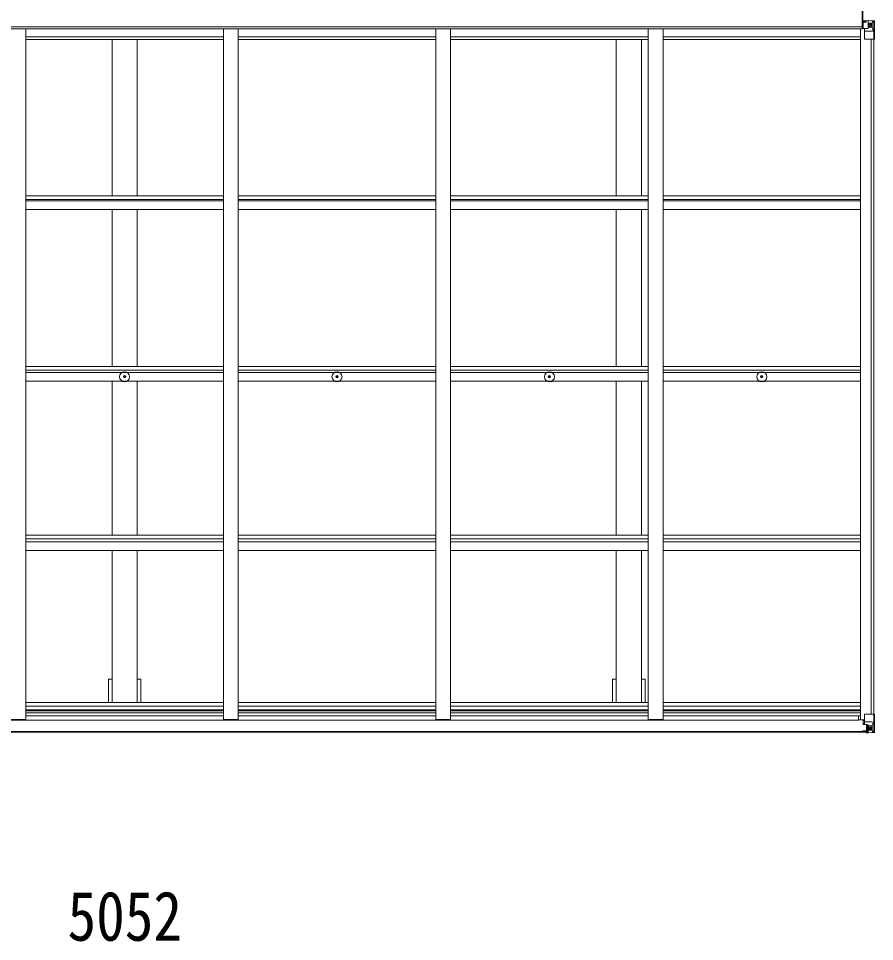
# Model space of a CAD drawing. Units: millimetres at full size, sheet at 1:35; details may follow other scales. Extents: x -9783 to 9892, y -6828 to 6752.
# Drawn here: x 3122 to 6008, y 456 to 3568 of the extents above; entities that cross this region are included whole.
import ezdxf
from ezdxf.enums import TextEntityAlignment as Align

# ---------------------------------------------------------------- set-up
doc = ezdxf.new("R2010")
doc.units = ezdxf.units.MM
doc.header["$LTSCALE"] = 35
for name, color, linetype, lineweight in [('0-1_本体', 4, 'Continuous', 9), ('0-2_部品', 7, 'Continuous', 9), ('0-3_ELV2', 3, 'Continuous', 9), ('0-A_寸法', 6, 'Continuous', 9)]:
    doc.layers.add(name, color=color, linetype=linetype, lineweight=lineweight)
doc.styles.add('ＭＳ ゴシック', font='')
doc.styles.get('ＭＳ ゴシック').set_extended_font_data('MS Gothic')

msp = doc.modelspace()

# ---------------------------------------------------------------- linework, layer by layer
at = {"layer": '0-1_本体'}
for p, q in [((5968.76, 3559.98), (5979.26, 3559.98)), ((5966.26, 3539.57), (993.26, 3539.84)), ((5966.26, 3532.88), (993.26, 3532.88)), ((3146.76, 3532.88), (3146.76, 1204.42)), ((3812.76, 3532.88), (3812.76, 1204.42)), ((3862.76, 3532.88), (3862.76, 1204.42)), ((4528.76, 3532.88), (4528.76, 1204.42)), ((4578.76, 3532.88), (4578.76, 1204.42)), ((5244.76, 3532.88), (5244.76, 1204.42)), ((5294.76, 3532.88), (5294.76, 1204.42)), ((5960.76, 3532.88), (5960.76, 1204)), ((5966.26, 3532.88), (5966.26, 3536.51)), ((5966.26, 3534.54), (5969.8, 3534.54)), ((3146.76, 3506.44), (3812.76, 3506.44)), ((3146.76, 3497.31), (3812.76, 3497.31)), ((3437.26, 3497.31), (3437.26, 2970.43)), ((3522.26, 3497.31), (3522.26, 2970.43)), ((3862.76, 3506.44), (4528.76, 3506.44)), ((3862.76, 3497.31), (4528.76, 3497.31)), ((4578.76, 3506.44), (5244.76, 3506.44)), ((4578.76, 3497.31), (5244.76, 3497.31)), ((5137.26, 3497.31), (5137.26, 2970.43)), ((5222.26, 3497.31), (5222.26, 2970.43)), ((5294.76, 3506.44), (5960.76, 3506.44)), ((5294.76, 3497.31), (5960.76, 3497.31)), ((5996.06, 3498.18), (5996.06, 1223.08)), ((5996.76, 3498.18), (5996.76, 1223.08)), ((6005.76, 3498.18), (6005.76, 1223.08)), ((3146.76, 2970.43), (3812.76, 2970.43)), ((3146.76, 2957.41), (3812.76, 2957.41)), ((3862.76, 2970.43), (4528.76, 2970.43)), ((3862.76, 2957.41), (4528.76, 2957.41)), ((4578.76, 2970.43), (5244.76, 2970.43)), ((4578.76, 2957.41), (5244.76, 2957.41)), ((5294.76, 2970.43), (5960.76, 2970.43)), ((5294.76, 2957.41), (5960.76, 2957.41)), ((3146.76, 2953.63), (3812.76, 2953.63)), ((3862.76, 2953.63), (4528.76, 2953.63)), ((4578.76, 2953.63), (5244.76, 2953.63)), ((5294.76, 2953.63), (5960.76, 2953.63)), ((3146.76, 2923.83), (3812.76, 2923.83)), ((3437.26, 2923.83), (3437.26, 2394.96)), ((3522.26, 2923.83), (3522.26, 2394.96)), ((3862.76, 2923.83), (4528.76, 2923.83)), ((4578.76, 2923.83), (5244.76, 2923.83)), ((5137.26, 2923.83), (5137.26, 2394.96)), ((5222.26, 2923.83), (5222.26, 2394.96)), ((5294.76, 2923.83), (5960.76, 2923.83)), ((3146.76, 2394.96), (3812.76, 2394.96)), ((3146.76, 2381.99), (3812.76, 2381.99)), ((3146.76, 2374.86), (3812.76, 2374.86)), ((3862.76, 2394.96), (4528.76, 2394.96)), ((3862.76, 2381.99), (4528.76, 2381.99)), ((3862.76, 2374.86), (4528.76, 2374.86)), ((4578.76, 2394.96), (5244.76, 2394.96)), ((4578.76, 2381.99), (5244.76, 2381.99)), ((4578.76, 2374.86), (5244.76, 2374.86)), ((5294.76, 2394.96), (5960.76, 2394.96)), ((5294.76, 2381.99), (5960.76, 2381.99)), ((5294.76, 2374.86), (5960.76, 2374.86)), ((3146.76, 2345.42), (3812.76, 2345.42)), ((3437.26, 2345.42), (3437.26, 1826.54)), ((3522.26, 2345.42), (3522.26, 1826.54)), ((3862.76, 2345.42), (4528.76, 2345.42)), ((4578.76, 2345.42), (5244.76, 2345.42)), ((5137.26, 2345.42), (5137.26, 1826.54)), ((5222.26, 2345.42), (5222.26, 1826.54)), ((5294.76, 2345.42), (5960.76, 2345.42)), ((3146.76, 1826.54), (3812.76, 1826.54)), ((3146.76, 1813.68), (3812.76, 1813.68)), ((3862.76, 1826.54), (4528.76, 1826.54)), ((3862.76, 1813.68), (4528.76, 1813.68)), ((4578.76, 1826.54), (5244.76, 1826.54)), ((4578.76, 1813.68), (5244.76, 1813.68)), ((5294.76, 1826.54), (5960.76, 1826.54)), ((5294.76, 1813.68), (5960.76, 1813.68)), ((3146.76, 1803.57), (3812.76, 1803.57)), ((3146.76, 1774.6), (3812.76, 1774.6)), ((3437.26, 1774.6), (3437.26, 1261.82)), ((3522.26, 1774.6), (3522.26, 1261.82)), ((3862.76, 1803.57), (4528.76, 1803.57)), ((3862.76, 1774.6), (4528.76, 1774.6)), ((4578.76, 1803.57), (5244.76, 1803.57)), ((4578.76, 1774.6), (5244.76, 1774.6)), ((5137.26, 1774.6), (5137.26, 1261.82)), ((5222.26, 1774.6), (5222.26, 1261.82)), ((5294.76, 1803.57), (5960.76, 1803.57)), ((5294.76, 1774.6), (5960.76, 1774.6)), ((3534.76, 1340.81), (3522.26, 1340.81)), ((3534.76, 1340.81), (3534.76, 1261.82)), ((5234.76, 1340.81), (5222.26, 1340.81)), ((5234.76, 1340.81), (5234.76, 1261.82)), ((3146.76, 1261.82), (3812.76, 1261.82)), ((3146.76, 1248.99), (3812.76, 1248.99)), ((3862.76, 1261.82), (4528.76, 1261.82)), ((3862.76, 1248.99), (4528.76, 1248.99)), ((4578.76, 1261.82), (5244.76, 1261.82)), ((4578.76, 1248.99), (5244.76, 1248.99)), ((5294.76, 1261.82), (5960.76, 1261.82)), ((5294.76, 1248.99), (5960.76, 1248.99)), ((3146.76, 1237.65), (3812.76, 1237.65)), ((3146.76, 1233.86), (3812.76, 1233.86)), ((3146.76, 1226.79), (3812.76, 1226.79)), ((3146.76, 1217.43), (3812.76, 1217.43)), ((3862.76, 1237.65), (4528.76, 1237.65)), ((3862.76, 1233.86), (4528.76, 1233.86)), ((3862.76, 1226.79), (4528.76, 1226.79)), ((3862.76, 1217.43), (4528.76, 1217.43)), ((4578.76, 1237.65), (5244.76, 1237.65)), ((4578.76, 1233.86), (5244.76, 1233.86)), ((4578.76, 1226.79), (5244.76, 1226.79)), ((4578.76, 1217.43), (5244.76, 1217.43)), ((5294.76, 1237.65), (5960.76, 1237.65)), ((5294.76, 1233.86), (5960.76, 1233.86)), ((5294.76, 1226.79), (5960.76, 1226.79)), ((5294.76, 1217.43), (5960.76, 1217.43)), ((5953.26, 1217.43), (5953.26, 1202.35)), ((1006.26, 1202.35), (5953.26, 1202.35)), ((3096.76, 1204.42), (3146.76, 1204.42)), ((3812.76, 1204.42), (3862.76, 1204.42)), ((4528.76, 1204.42), (4578.76, 1204.42)), ((5244.76, 1204.42), (5294.76, 1204.42)), ((5973.76, 1204), (5960.76, 1204)), ((975.26, 1164.15), (5984.26, 1164.15)), ((975.26, 1162.09), (5984.26, 1162.09))]:
    msp.add_line(p, q, dxfattribs=at)
for points in [[(3437.26, 1340.81), (3424.76, 1340.81), (3424.76, 1261.82)], [(5137.26, 1340.81), (5124.76, 1340.81), (5124.76, 1261.82)]]:
    msp.add_lwpolyline(points, dxfattribs=at)
at = {"layer": '0-2_部品'}
for p, q in [((3477.4, 2360.56), (3478.51, 2360.58)), ((3477.4, 2359.56), (3478.51, 2359.54)), ((3478.51, 2360.58), (3479.02, 2360.68)), ((3478.51, 2359.54), (3479.02, 2359.44)), ((3479.12, 2361.2), (3479.02, 2360.68)), ((3479.12, 2358.92), (3479.02, 2359.44)), ((3479.14, 2362.3), (3479.12, 2361.2)), ((3479.14, 2357.81), (3479.12, 2358.92)), ((3480.14, 2362.3), (3480.16, 2361.2)), ((3480.14, 2357.81), (3480.16, 2358.92)), ((3480.16, 2361.2), (3480.26, 2360.68)), ((3480.16, 2358.92), (3480.26, 2359.44)), ((3480.78, 2360.58), (3480.26, 2360.68)), ((3480.78, 2359.54), (3480.26, 2359.44)), ((3481.89, 2360.56), (3480.78, 2360.58)), ((3481.89, 2359.56), (3480.78, 2359.54)), ((4193.4, 2360.56), (4194.51, 2360.58)), ((4193.4, 2359.56), (4194.51, 2359.54)), ((4194.51, 2360.58), (4195.02, 2360.68)), ((4194.51, 2359.54), (4195.02, 2359.44)), ((4195.12, 2361.2), (4195.02, 2360.68)), ((4195.12, 2358.92), (4195.02, 2359.44)), ((4195.14, 2362.3), (4195.12, 2361.2)), ((4195.14, 2357.81), (4195.12, 2358.92)), ((4196.14, 2362.3), (4196.16, 2361.2)), ((4196.14, 2357.81), (4196.16, 2358.92)), ((4196.16, 2361.2), (4196.26, 2360.68)), ((4196.16, 2358.92), (4196.26, 2359.44)), ((4196.78, 2360.58), (4196.26, 2360.68)), ((4196.78, 2359.54), (4196.26, 2359.44)), ((4197.89, 2360.56), (4196.78, 2360.58)), ((4197.89, 2359.56), (4196.78, 2359.54)), ((4909.4, 2360.56), (4910.51, 2360.58)), ((4909.4, 2359.56), (4910.51, 2359.54)), ((4910.51, 2360.58), (4911.02, 2360.68)), ((4910.51, 2359.54), (4911.02, 2359.44)), ((4911.12, 2361.2), (4911.02, 2360.68)), ((4911.12, 2358.92), (4911.02, 2359.44)), ((4911.14, 2362.3), (4911.12, 2361.2)), ((4911.14, 2357.81), (4911.12, 2358.92)), ((4912.14, 2362.3), (4912.16, 2361.2)), ((4912.14, 2357.81), (4912.16, 2358.92)), ((4912.16, 2361.2), (4912.26, 2360.68)), ((4912.16, 2358.92), (4912.26, 2359.44)), ((4912.78, 2360.58), (4912.26, 2360.68)), ((4912.78, 2359.54), (4912.26, 2359.44)), ((4913.89, 2360.56), (4912.78, 2360.58)), ((4913.89, 2359.56), (4912.78, 2359.54)), ((5625.4, 2360.56), (5626.51, 2360.58)), ((5625.4, 2359.56), (5626.51, 2359.54)), ((5626.51, 2360.58), (5627.02, 2360.68)), ((5626.51, 2359.54), (5627.02, 2359.44)), ((5627.12, 2361.2), (5627.02, 2360.68)), ((5627.12, 2358.92), (5627.02, 2359.44)), ((5627.14, 2362.3), (5627.12, 2361.2)), ((5627.14, 2357.81), (5627.12, 2358.92)), ((5628.14, 2362.3), (5628.16, 2361.2)), ((5628.14, 2357.81), (5628.16, 2358.92)), ((5628.16, 2361.2), (5628.26, 2360.68)), ((5628.16, 2358.92), (5628.26, 2359.44)), ((5628.78, 2360.58), (5628.26, 2360.68)), ((5628.78, 2359.54), (5628.26, 2359.44)), ((5629.89, 2360.56), (5628.78, 2360.58)), ((5629.89, 2359.56), (5628.78, 2359.54)), ((5973.76, 1221.86), (5973.76, 1188.76)), ((6004.92, 1222.86), (5974.76, 1222.86)), ((6004.92, 1222.86), (6004.92, 1162.27)), ((5953.26, 1203.17), (5973.76, 1203.17)), ((5969.26, 1203.17), (5969.26, 1187.99)), ((5969.26, 1199.86), (5973.76, 1199.86)), ((5970.26, 1189.71), (5969.26, 1189.71)), ((5969.26, 1187.99), (5970.26, 1187.98)), ((5974.31, 1187.94), (5970.26, 1187.98)), ((5997.76, 1196.19), (5973.76, 1196.19)), ((5974.59, 1188.5), (5984.93, 1186.84)), ((5974.59, 1187.86), (5974.59, 1188.5)), ((5984.93, 1186.21), (5974.59, 1187.86)), ((5980.26, 1186.96), (5980.26, 1167.22)), ((5984.26, 1182.66), (5985.76, 1182.66)), ((5984.93, 1186.84), (5984.93, 1186.21)), ((5997.76, 1182.66), (5985.76, 1182.66)), ((6004.37, 1195.97), (5997.76, 1196.19)), ((5997.76, 1182.66), (5997.76, 1182.66)), ((5997.76, 1182.66), (6000.09, 1182.62)), ((6000.09, 1182.62), (6000.09, 1169.15)), ((6004.37, 1195.97), (6000.23, 1183.89)), ((5967.76, 1166.84), (5967.76, 1166.72)), ((5967.76, 1165.16), (5967.76, 1166.72)), ((5967.76, 1165.16), (5967.76, 1164.15)), ((5968.76, 1165.16), (5967.76, 1165.16)), ((5968.76, 1164.15), (5968.76, 1165.16)), ((5973.76, 1165.16), (5968.76, 1165.16)), ((5973.96, 1161.66), (5972.27, 1162.09)), ((5973.76, 1166.76), (5983.76, 1166.85)), ((5973.76, 1166.76), (5973.76, 1165.16)), ((5973.96, 1161.66), (5974.26, 1161.66)), ((5974.26, 1161.66), (5974.26, 1162.09)), ((5975.76, 1164.92), (5983.76, 1164.92)), ((5975.76, 1164.9), (5983.76, 1164.9)), ((5979.26, 1161.27), (5979.26, 1162.09)), ((5979.26, 1161.27), (5984.26, 1161.36)), ((5979.26, 1160.86), (5979.26, 1161.27)), ((5979.26, 1160.86), (5979.26, 1160.34)), ((5985.76, 1160.74), (5979.26, 1160.34)), ((5979.26, 1160.34), (5979.26, 1159.46)), ((5979.26, 1159.46), (5985.76, 1159.86)), ((5980.26, 1179.06), (5984.26, 1179.06)), ((5980.26, 1170.85), (5984.26, 1170.85)), ((5980.26, 1167.22), (5980.26, 1166.99)), ((5984.15, 1167.22), (5980.26, 1167.22)), ((5983.76, 1167.01), (5983.76, 1166.85)), ((5983.76, 1166.85), (5983.76, 1165.92)), ((5983.76, 1166.85), (5983.76, 1166.85)), ((5983.76, 1165.92), (5984.26, 1165.92)), ((5983.76, 1165.92), (5983.76, 1164.92)), ((5983.76, 1164.92), (5983.76, 1164.9)), ((5984.26, 1169.1), (5985.76, 1169.1)), ((5984.26, 1165.56), (5985.76, 1165.56)), ((5986.76, 1169.1), (5985.76, 1169.1)), ((5997.76, 1169.1), (5985.76, 1169.1)), ((5985.76, 1159.97), (5997.76, 1160.75)), ((5992.28, 1176.3), (5992.28, 1177.26)), ((6000.09, 1169.15), (5997.76, 1169.09)), ((5997.85, 1160.76), (6005.77, 1161.23)), ((6000.95, 1165.65), (6003.68, 1161.98)), ((6004.91, 1162.2), (6004.92, 1162.27)), ((6006.82, 1161.19), (6006.82, 1161.15)), ((6006.82, 1161.14), (6006.82, 1161.14)), ((6007.76, 1162.15), (6007.76, 1162.18))]:
    msp.add_line(p, q, dxfattribs=at)
for points in [[(6007.76, 1162.18), (6007.76, 1222.86), (6004.92, 1222.86)], [(5970.26, 1187.98), (5970.26, 1189.71), (5973.76, 1189.73)], [(5979.26, 1160.86), (5984.26, 1160.86), (5984.26, 1186.32)], [(6006.82, 1161.14), (5997.76, 1160.59), (5985.76, 1159.86), (5985.76, 1185.95)], [(5973.76, 1166.76), (5973.76, 1166.77), (5967.76, 1166.72)], [(5968.76, 1166.88), (5983.76, 1167.01), (5983.76, 1167.01)], [(5983.76, 1165.92), (5975.76, 1165.92), (5975.76, 1164.15)], [(5991.32, 1174.38), (5990.36, 1174.38), (5990.36, 1175.34), (5991.32, 1175.34)], [(5992.28, 1177.26), (5993.24, 1177.26), (5993.24, 1176.3)], [(5993.24, 1173.42), (5993.24, 1172.46), (5992.28, 1172.46), (5992.28, 1173.42)], [(5994.2, 1175.34), (5995.16, 1175.34), (5995.16, 1174.38), (5994.2, 1174.38)]]:
    msp.add_lwpolyline(points, dxfattribs=at)
for centre, radius in [((3479.64, 2360.06), 17), ((4195.64, 2360.06), 17), ((4911.64, 2360.06), 17), ((5627.64, 2360.06), 17), ((3479.64, 2360.06), 4), ((4195.64, 2360.06), 4), ((4911.64, 2360.06), 4), ((5627.64, 2360.06), 4), ((5992.76, 1174.86), 5.3)]:
    msp.add_circle(centre, radius, dxfattribs=at)
for centre, radius, start, end in [((3479.64, 2360.06), 2.3, 167.44414, 192.55586), ((3479.64, 2360.06), 2.3, 77.44414, 102.55586), ((3479.64, 2360.06), 2.3, 257.44414, 282.55586), ((3479.64, 2360.06), 2.3, 347.44414, 12.55586), ((4195.64, 2360.06), 2.3, 167.44414, 192.55586), ((4195.64, 2360.06), 2.3, 77.44414, 102.55586), ((4195.64, 2360.06), 2.3, 257.44414, 282.55586), ((4195.64, 2360.06), 2.3, 347.44414, 12.55586), ((4911.64, 2360.06), 2.3, 167.44414, 192.55586), ((4911.64, 2360.06), 2.3, 77.44414, 102.55586), ((4911.64, 2360.06), 2.3, 257.44414, 282.55586), ((4911.64, 2360.06), 2.3, 347.44414, 12.55586), ((5627.64, 2360.06), 2.3, 167.44414, 192.55586), ((5627.64, 2360.06), 2.3, 77.44414, 102.55586), ((5627.64, 2360.06), 2.3, 257.44414, 282.55586), ((5627.64, 2360.06), 2.3, 347.44414, 12.55586), ((5974.76, 1221.86), 1, 90, 180), ((5974.7, 1189.43), 0.937, 182.32209, 263.26766), ((5974.7, 1188.8), 0.937, 182.32209, 263.26766), ((5984.82, 1185.91), 0.937, 2.32209, 83.26766), ((5984.82, 1185.28), 0.937, 2.32209, 83.26766), ((5968.62, 1159.2), 7.69, 88.96999, 96.43426), ((5983.76, 1167.35), 0.5, 270.52895, 0.04464), ((5983.76, 1164.42), 0.5, 0.00109, 90.00109), ((5983.76, 1164.4), 0.5, 359.99802, 89.99691), ((5983.75, 1167.53), 0.513, 271.88028, 1.04707), ((5991.32, 1176.3), 0.96, 270, 0), ((5991.32, 1173.42), 0.96, 0, 90), ((5994.2, 1176.3), 0.96, 180, 270), ((5994.2, 1173.42), 0.96, 90, 180), ((6003.63, 1162.15), 1.28, 311.17831, 2.45895), ((6005.61, 1148.54), 12.7, 89.24466, 95.10311), ((6006.76, 1162.18), 0.999, 273.4424, 359.95083), ((6006.76, 1162.15), 0.999, 273.4424, 359.95083), ((6006.76, 1162.14), 1, 273.50017, 0.00079)]:
    msp.add_arc(centre, radius, start, end, dxfattribs=at)
for centre, major_axis, ratio, start_param, end_param in [((6001.5, 1182.6), (0, -3), 0.468246, 4.2703918, 4.7058971), ((6003.65, 1193.63), (-0.85, -2.32), 0.403757, 2.3087461, 3.2744049), ((6079.51, 1169.1), (-81.75, 0), 0.061163, 0, 0.0007725), ((6002.96, 1169.23), (-0.03, -5), 0.573921, 4.7320603, 5.5159136), ((6004.63, 1164.16), (0.02, -3), 0.466854, 5.5234897, 6.1575023), ((6004.82, 1161.07), (-2, -0.12), 0.060933, 3.1378449, 4.2119296), ((5805.82, 1148.83), (-201, -12.36), 0.060933, 3.1373463, 3.1378449)]:
    msp.add_ellipse(centre, major_axis=major_axis, ratio=ratio, start_param=start_param, end_param=end_param, dxfattribs=at)
at = {"layer": '0-3_ELV2'}
for p, q in [((5969.26, 3535.34), (5969.26, 3555.49)), ((5970.26, 3556.21), (5979.26, 3556.26)), ((5979.26, 3561.58), (5979.26, 3555.63)), ((5985.76, 3534.39), (5985.76, 3561.18)), ((5985.76, 3561.07), (5997.76, 3560.28)), ((5997.76, 3551.94), (5985.76, 3551.94)), ((6000.09, 3551.88), (5997.76, 3551.94)), ((5997.85, 3560.28), (6005.77, 3559.8)), ((6000.09, 3538.41), (6000.09, 3551.88)), ((6000.95, 3555.39), (6003.68, 3559.06)), ((6004.91, 3558.83), (6004.92, 3558.76)), ((6004.92, 3498.18), (6004.92, 3558.76)), ((6006.82, 3559.85), (6006.82, 3559.89)), ((6007.76, 3558.89), (6007.76, 3498.18)), ((5979.26, 3534.39), (5970.26, 3534.43)), ((5973.76, 3499.18), (5973.76, 3532.28)), ((5997.76, 3524.85), (5973.76, 3524.85)), ((5982.24, 3534.39), (5974.59, 3533.17)), ((5974.59, 3532.54), (5984.93, 3534.19)), ((5974.59, 3533.17), (5974.59, 3532.54)), ((5985.76, 3534.39), (5979.26, 3534.39)), ((5984.93, 3534.19), (5984.93, 3534.39)), ((5985.76, 3538.38), (5997.76, 3538.38)), ((5993.24, 3544.74), (5993.24, 3543.78)), ((5997.76, 3538.38), (6000.09, 3538.41)), ((5997.76, 3538.38), (5997.76, 3538.38)), ((6004.37, 3525.06), (5997.76, 3524.85)), ((6004.37, 3525.06), (6000.23, 3537.15)), ((6007.76, 3498.18), (5974.76, 3498.18))]:
    msp.add_line(p, q, dxfattribs=at)
for points in [[(5967.26, 3536.51), (5966.26, 3536.51), (5966.26, 3599.51), (5967.26, 3599.51)], [(5969.26, 3555.49), (5969.27, 3555.6), (5979.26, 3555.63)], [(6006.82, 3559.89), (5997.76, 3560.45), (5979.26, 3561.58)], [(5992.28, 3547.62), (5992.28, 3548.58), (5993.24, 3548.58), (5993.24, 3547.62)], [(5991.32, 3545.7), (5990.36, 3545.7), (5990.36, 3546.66), (5991.32, 3546.66)], [(5993.24, 3543.78), (5992.28, 3543.78), (5992.28, 3544.74)], [(5994.2, 3546.66), (5995.16, 3546.66), (5995.16, 3545.7), (5994.2, 3545.7)]]:
    msp.add_lwpolyline(points, dxfattribs=at)
msp.add_lwpolyline([(5967.26, 3536.51), (5967.26, 3599.51), (5968.76, 3599.51), (5968.76, 3536.51)], close=True, dxfattribs=at)
msp.add_circle((5992.76, 3546.18), 5.3, dxfattribs=at)
for centre, radius, start, end in [((6003.63, 3558.89), 1.28, 357.54105, 48.82169), ((6005.61, 3572.5), 12.7, 264.89689, 270.75534), ((6006.76, 3558.89), 0.999, 0.04917, 86.5576), ((6006.76, 3558.89), 1, 359.99921, 86.49983), ((6006.76, 3558.85), 0.999, 0.04917, 86.5576), ((5974.7, 3532.24), 0.937, 96.73234, 177.67791), ((5974.7, 3531.61), 0.937, 96.73234, 177.67791), ((5984.82, 3535.12), 0.937, 276.73234, 309.06602), ((5991.32, 3547.62), 0.96, 270, 0), ((5991.32, 3544.74), 0.96, 0, 90), ((5994.2, 3547.62), 0.96, 180, 270), ((5994.2, 3544.74), 0.96, 90, 180), ((5974.76, 3499.18), 1, 180, 270)]:
    msp.add_arc(centre, radius, start, end, dxfattribs=at)
for centre, major_axis, ratio, start_param, end_param in [((5970.26, 3555.5), (-1, -0.012), 0.707053, 4.7036637, 6.124411), ((6079.51, 3551.94), (-81.75, 0), 0.061163, 6.2824128, 6.2831853), ((6002.96, 3551.8), (-0.03, 5), 0.573921, 0.7672717, 1.551125), ((6004.63, 3556.87), (0.02, 3), 0.466854, 0.125683, 0.7596956), ((6004.82, 3559.97), (-2, 0.12), 0.060933, 2.0712557, 3.1453404), ((5805.82, 3572.2), (-201, 12.36), 0.060933, 3.1453404, 3.145839), ((5970.26, 3535.33), (-1, 0.021), 0.906239, 0.0187047, 1.589501), ((6001.5, 3538.43), (0, 3), 0.468246, 1.5772882, 2.0127935), ((6003.65, 3527.41), (-0.85, 2.32), 0.403757, 3.0087805, 3.9744392)]:
    msp.add_ellipse(centre, major_axis=major_axis, ratio=ratio, start_param=start_param, end_param=end_param, dxfattribs=at)

# ---------------------------------------------------------------- texts
at = {"layer": '0-A_寸法', "color": 7, "style": 'ＭＳ ゴシック', "width": 0.85}
msp.add_text('5052', height=166.8, dxfattribs=at).set_placement((3287.26, 408.68), align=Align.BOTTOM_LEFT)

doc.saveas('drawing.dxf')
